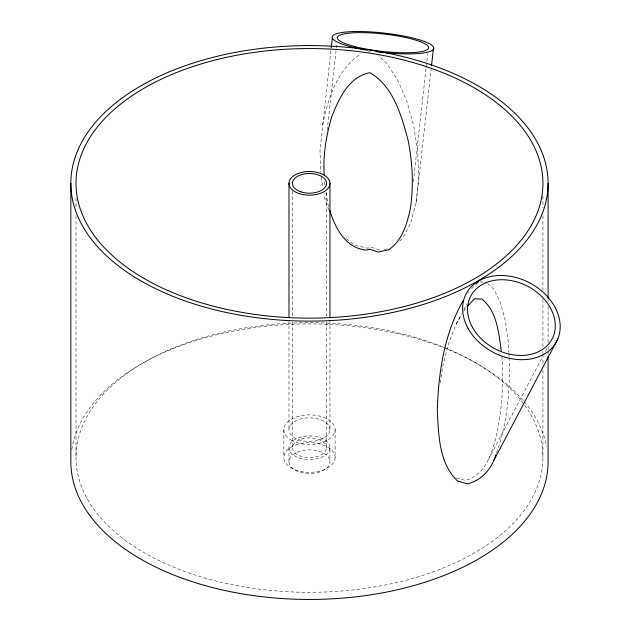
<?xml version="1.0" encoding="UTF-8"?>
<svg xmlns="http://www.w3.org/2000/svg" width="631" height="631" viewBox="0 0 631 631"><rect width="100%" height="100%" fill="white"/><g stroke="black" fill="none" stroke-linecap="round" stroke-linejoin="round"><path stroke-width="0.47" stroke-dasharray="3.15 2.37" d="M330.904 50.772L320.004 150.596L320.753 172.255M399.731 240.979L402.491 238.494L410.686 223.082L416.176 202.614L418.59 178.494L417.769 152.355L413.762 125.995L406.837 101.197L397.483 79.656L386.322 62.84L378.426 55.757M327.134 130.451L336.891 43.444M413.36 181.736L427.715 53.69M416.176 202.614L431.288 67.825M440.193 382.875L442.394 368.409M322.599 124.899C328.065 98.381 337.191 69.386 361.011 53.769M442.686 366.477L448.538 343.808L456.158 324.121L461.553 313.875M456.158 477.975L465.031 480.357C482.731 476.476 490.003 458.492 494.515 442.883C501.866 414.693 503.948 385.312 501.897 356.294M496.494 453.05C507.482 422.873 510.163 390.108 509.138 358.187M463.801 309.608L466.948 303.629M488.662 459.202L542.66 356.665M545.413 351.451L547.7 347.105M456.158 324.121L461.577 314.735M463.548 311.32L466.388 307.336M467.603 292.989L468.928 291.601M471.578 288.824L474.891 285.354M368.441 51.671L370.294 51.143M384.003 249.6L387.623 248.803M480.002 281.954L486.32 282.183M379.46 250.073L371.225 247.202L367.731 248.188L354.63 245.199L346.395 238.644M487.7 283.461L493.892 289.203L500.399 302.446L505.384 321.029L508.523 343.674L508.894 352.382M328.901 210.084L325.186 199.948L323.987 193.291M325.959 192.794L328.475 206.723M321.061 177.145L322.954 187.596M508.933 353.352L509.099 357.225M324.476 181.531L324.61 185.372M548.087 299.402L548.087 301.373M548.087 306.287L548.087 342.68M548.087 346.608L548.087 350.544M548.087 351.53L548.087 354.48M542.928 196.123L542.928 207.915M542.928 215.778L542.928 290.457M542.928 299.299L542.928 347.452M542.928 351.38L542.928 353.344M542.928 354.33L542.928 364.158M542.928 370.05L542.928 457.507A233.462 134.789 0 0 1 192.731 574.242A233.462 134.789 0 0 1 192.731 340.779A233.462 134.789 0 0 1 542.928 457.507M335.108 429.672L335.108 457.507A25.642 14.805 0 0 1 296.649 470.332A25.642 14.805 0 0 1 296.649 444.689A25.642 14.805 0 0 1 335.108 457.507M329.95 320.303L329.95 429.672A20.484 11.823 0 0 1 299.228 439.917A20.484 11.823 0 0 1 299.228 419.434A20.484 11.823 0 0 1 329.95 429.672M329.95 447.765A20.484 11.823 0 0 1 299.228 458.011A20.484 11.823 0 0 1 299.228 437.528A20.484 11.823 0 0 1 329.95 447.765L329.95 461.687A20.484 11.823 0 0 1 299.228 471.925A20.484 11.823 0 0 1 299.228 451.441A20.484 11.823 0 0 1 329.95 461.687M326.511 192.195L326.511 316.052M326.511 321.944L326.511 447.765A17.045 9.844 0 0 1 300.948 456.292A17.045 9.844 0 0 1 300.948 439.247A17.045 9.844 0 0 1 326.511 447.765M292.421 191.209L292.421 316.052M292.421 321.944L292.421 447.765M288.982 320.303L288.982 429.672M288.982 447.765L288.982 461.687M283.824 429.672L283.824 457.507M76.004 198.087L76.004 207.915M76.004 215.778L76.004 457.507M71.8 449.39A238.621 137.763 0 0 1 266.045 326.219A238.621 137.763 0 0 1 523.777 401.103M524.432 401.876A238.621 137.763 0 0 1 546.643 446.543M291.333 440.146A25.642 14.805 0 0 0 334.233 433.505A25.642 14.805 0 0 0 302.833 415.379A25.642 14.805 0 0 0 291.333 440.146"/><path stroke-width="0.95" d="M331.236 47.846L332.332 38.097M431.501 65.869L433.584 47.309M462.909 301.129C444.074 334.146 438.45 373.071 437.283 410.584C438.671 434.791 438.774 463.335 457.735 481.185L467.603 483.835C481.863 480.388 491.77 468.517 495.848 454.864M493.892 460.307L557.875 338.815M476.208 283.966L478.195 281.883M467.066 306.619L474.551 298.771L481.855 299.047C497.331 311.351 498.585 333.278 501.416 351.42M367.345 50.228L361.524 49.242A51.135 9.71 6.4 0 1 349.771 31.716A51.135 9.71 6.4 0 1 431.699 45.195A51.135 9.71 6.4 0 1 376.044 51.632M329.816 210.368C335.022 228.059 346.111 248.756 366.729 250.097L369.892 249.206L378.103 252.069L388.688 249.75C402.239 240.616 406.916 224.218 410.292 209.106C413.818 186.2 412.548 162.908 408.115 140.216C401.49 115.67 393.334 86.187 369.892 72.691C348.549 76.706 338.468 99.382 331.449 117.626C326.077 136.485 322.788 156.133 324.279 175.781M548.087 183.345A238.621 137.763 0 0 1 190.152 302.659A238.621 137.763 0 0 1 190.152 64.039A238.621 137.763 0 0 1 548.087 183.345L548.087 298.424M548.087 356.444L548.087 461.687A238.621 137.763 0 0 1 309.466 599.45A238.621 137.763 0 0 1 70.846 461.687L70.846 183.345M329.95 183.345A20.484 11.823 0 0 1 299.228 193.591A20.484 11.823 0 0 1 299.228 173.107A20.484 11.823 0 0 1 329.95 183.345L329.95 317.354M288.982 183.345L288.982 317.354M144.381 278.657A233.462 134.789 0 0 0 534.978 218.231A233.462 134.789 0 0 0 249.04 53.154A233.462 134.789 0 0 0 144.381 278.657M353.612 46.268A45.976 8.731 6.4 0 0 427.968 49.084A45.976 8.731 6.4 0 0 367.289 32.757A45.976 8.731 6.4 0 0 353.612 46.268M300.948 191.871A17.045 9.844 0 0 0 326.511 183.345A17.045 9.844 0 0 0 300.948 174.826A17.045 9.844 0 0 0 300.948 191.871M468.013 328.286A51.135 39.232 27.8 0 0 552.425 347.507A51.135 39.232 27.8 0 0 513.815 276.977A51.135 39.232 27.8 0 0 468.013 328.286M472.39 327.213A45.976 35.273 27.8 0 0 548.292 344.487A45.976 35.273 27.8 0 0 513.571 281.071A45.976 35.273 27.8 0 0 472.39 327.213"/></g></svg>
